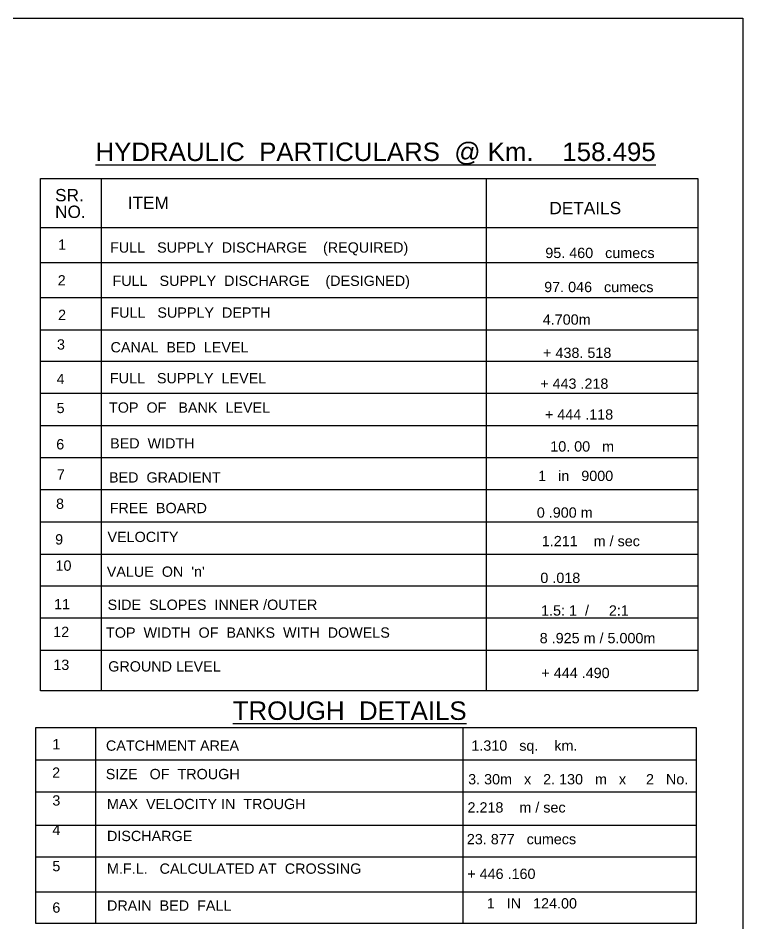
# Model space of a CAD drawing. Header units: millimetres. Extents: x 980 to 97004, y 2189 to 66609.
# Drawn here: x 79366 to 97004, y 44571 to 66609 of the extents above; entities that cross this region are included whole.
import ezdxf

# ---------------------------------------------------------------- set-up
doc = ezdxf.new("R2010")
doc.units = ezdxf.units.MM
doc.header["$MEASUREMENT"] = 0
doc.layers.add('TEXT', color=7, linetype='Continuous')
doc.styles.get("Standard").update_dxf_attribs({"font": 'arial.ttf'})

msp = doc.modelspace()

# ---------------------------------------------------------------- linework, layer by layer
msp.add_lwpolyline([(97003.8, 2188.9), (979.6, 2188.9), (979.6, 66608.7), (97003.8, 66608.7)], close=True)
at = {"layer": 'TEXT'}
for p, q in [((81388.2, 62705), (81388.2, 50240.2)), ((90759.2, 62705), (90759.2, 50240.2)), ((79909.3, 61511.9), (95908.9, 61511.9)), ((79909.3, 60663.5), (95908.9, 60663.5)), ((79909.3, 59810.8), (95908.9, 59810.8)), ((79909.3, 59024.6), (95908.9, 59024.6)), ((79909.3, 58259.2), (95908.9, 58259.2)), ((95908.9, 58049.4), (95908.9, 58049.4)), ((79909.3, 57487.5), (95908.9, 57487.5)), ((79909.3, 56699.3), (95908.9, 56699.3)), ((79909.3, 55921.2), (95908.9, 55921.2)), ((79909.3, 55136.7), (95908.9, 55136.7)), ((79909.3, 54353.6), (95908.9, 54353.6)), ((79909.3, 53569.9), (95908.9, 53569.9)), ((79909.3, 52798.3), (95908.9, 52798.3)), ((79909.3, 52013.6), (95908.9, 52013.6)), ((79909.3, 51232.7), (95908.9, 51232.7)), ((81245.5, 49345.4), (81245.5, 44583.1)), ((90192.2, 49345.4), (90192.2, 44583.1)), ((79797.8, 48566.6), (95870.7, 48566.6)), ((95870.7, 47774.7), (79797.8, 47774.7)), ((95870.7, 46964.2), (79797.8, 46964.2)), ((95870.7, 46196.9), (79797.8, 46196.9)), ((95870.7, 45341.9), (79797.8, 45341.9))]:
    msp.add_line(p, q, dxfattribs=at)
for points in [[(79909.3, 62705), (95908.9, 62705), (95908.9, 50240.2), (79909.3, 50240.2)], [(79797.8, 49345.4), (95870.7, 49345.4), (95870.7, 44583.1), (79797.8, 44583.1)]]:
    msp.add_lwpolyline(points, close=True, dxfattribs=at)

# ---------------------------------------------------------------- texts
for s, height, p in [('%%UHYDRAULIC  PARTICULARS  @ Km.    158.495', 450, (81248.8, 63132)), ('SR.', 300, (80265.6, 62151.4)), ('ITEM', 300, (82033.6, 61966.2)), ('NO.', 300, (80265.6, 61746.6)), ('DETAILS', 300, (92294, 61837.9)), ('1', 250, (80338.9, 60972.8)), ('FULL   SUPPLY  DISCHARGE    (REQUIRED)', 250, (81603.9, 60903.1)), ('95. 460   cumecs', 250, (92195.6, 60770.9)), ('2', 250, (80329.6, 60103.7)), ('FULL   SUPPLY  DISCHARGE    (DESIGNED)', 250, (81662.9, 60092.8)), ('97. 046   cumecs', 250, (92168.4, 59941.8)), ('2', 250, (80339, 59262.9)), ('FULL   SUPPLY  DEPTH', 250, (81609.9, 59319.2)), ('4.700m', 250, (92133.9, 59150)), ('3', 250, (80310.8, 58544.2)), ('CANAL  BED  LEVEL', 250, (81615.2, 58476.3)), ('+ 438. 518', 250, (92142.5, 58341)), ('FULL   SUPPLY  LEVEL', 250, (81599.3, 57723.5)), ('4', 250, (80302.3, 57703.3)), ('+ 443 .218', 250, (92070.6, 57589.8)), ('5', 250, (80302.3, 56998.3)), ('TOP  OF   BANK  LEVEL', 250, (81577.9, 57009.1)), ('+ 444 .118', 250, (92186.5, 56840.3)), ('6', 250, (80293.8, 56115)), ('BED  WIDTH', 250, (81604.5, 56137.6)), ('10. 00   m', 250, (92316.1, 56063.6)), ('7', 250, (80309.8, 55381.6)), ('BED  GRADIENT', 250, (81577.9, 55308.5)), ('1   in   9000', 250, (92022.9, 55346.3)), ('8', 250, (80288.5, 54668.9)), ('FREE  BOARD', 250, (81593.9, 54563.9)), ('0 .900 m', 250, (91988.8, 54454.1)), ('9', 250, (80267.2, 53802)), ('VELOCITY', 250, (81540.7, 53861.8)), ('1.211    m / sec', 250, (92110.2, 53760)), ('10', 250, (80275.7, 53163.4)), ("VALUE  ON  'n'", 250, (81523.6, 53016.1)), ('0 .018', 250, (92075.2, 52865.3)), ('11', 250, (80241.4, 52226.2)), ('SIDE  SLOPES  INNER /OUTER', 250, (81543.9, 52211.3)), ('1.5: 1  /     2:1', 250, (92092.5, 52070.9)), ('12', 250, (80219.4, 51550.4)), ('TOP  WIDTH  OF  BANKS  WITH  DOWELS', 250, (81505.8, 51533.7)), ('8 .925 m / 5.000m', 250, (92059.3, 51399.4)), ('13', 250, (80222.4, 50749.3)), ('GROUND LEVEL', 250, (81559.1, 50711.5)), ('+ 444 .490', 250, (92100.4, 50551.8)), ('%%UTROUGH  DETAILS', 450, (84588, 49533.7)), ('1', 250, (80199.2, 48818.9)), ('CATCHMENT AREA', 250, (81503.4, 48783.9)), ('1.310   sq.    km.', 250, (90396.1, 48783.9)), ('2', 250, (80193.6, 48125.9)), ('SIZE   OF  TROUGH', 250, (81498.5, 48091.8)), ('3. 30m   x   2. 130   m   x     2   No.', 250, (90318.1, 47965.5)), ('3', 250, (80199.2, 47449.7)), ('MAX  VELOCITY IN  TROUGH', 250, (81528.6, 47363)), ('2.218    m / sec ', 250, (90302.3, 47280.3)), ('4', 250, (80199.2, 46731.9)), ('DISCHARGE', 250, (81528.6, 46585.7)), ('23. 877   cumecs', 250, (90286.4, 46509.2)), ('5', 250, (80199.2, 45852.1)), ('M.F.L.   CALCULATED AT  CROSSING', 250, (81528.6, 45790.4)), ('+ 446 .160', 250, (90296.6, 45664.3)), ('1   IN   124.00', 250, (90772.5, 44945.8)), ('6', 250, (80199.2, 44843.2)), ('DRAIN  BED  FALL', 250, (81528.6, 44892.7))]:
    msp.add_text(s, height=height, dxfattribs=at).set_placement(p)

doc.saveas('drawing.dxf')
